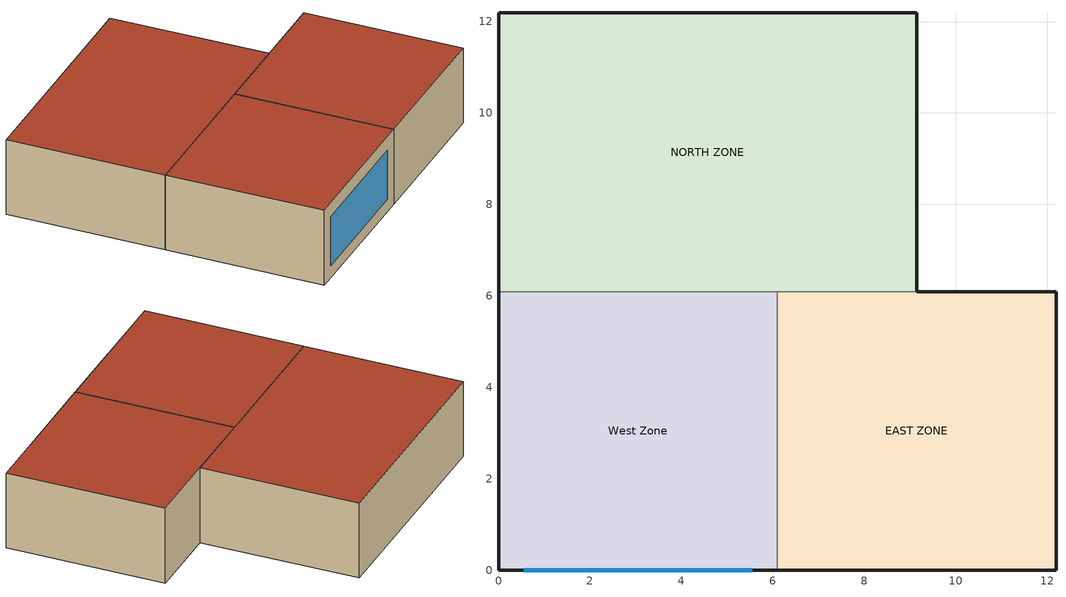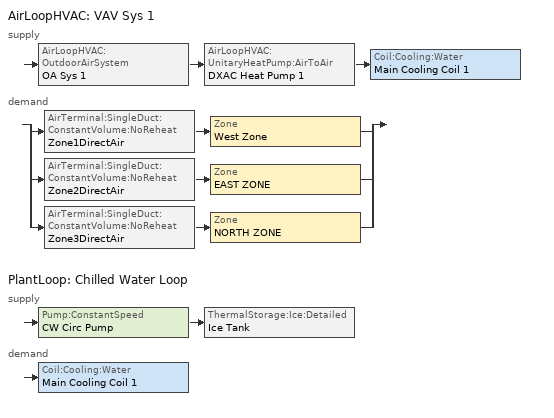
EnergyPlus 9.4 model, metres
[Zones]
West Zone
 floor adiabatic (FLOOR SLAB 8 IN): 0,0 0,6.1 6.1,6.1 6.1,0 z0
 wall outside (EXTWALL80): 0,6.1 0,0 6.1,0 z0:3.05
 wall to NORTH ZONE (PARTITION06): 6.1,6.1 0,6.1 z0:3.05
 wall to EAST ZONE (PARTITION06): 6.1,0 6.1,6.1 z0:3.05
 window (WIN-CON-LIGHT): 0.55,0 5.55,0 z0.5:2.5
 roof outside (ROOF34): 0,6.1 0,0 6.1,0 6.1,6.1 z3.05
EAST ZONE
 floor adiabatic (FLOOR SLAB 8 IN): 6.1,0 6.1,6.1 12.19,6.1 12.19,0 z0
 wall outside (EXTWALL80): 6.1,0 12.19,0 12.19,6.1 9.14,6.1 z0:3.05
 wall to NORTH ZONE (PARTITION06): 9.14,6.1 6.1,6.1 z0:3.05
 roof outside (ROOF34): 6.1,6.1 6.1,0 12.19,0 12.19,6.1 z3.05
NORTH ZONE
 floor adiabatic (FLOOR SLAB 8 IN): 0,6.1 0,12.19 9.14,12.19 9.14,6.1 z0
 wall outside (EXTWALL80): 9.14,6.1 9.14,12.19 0,12.19 0,6.1 z0:3.05
 roof outside (ROOF34): 0,12.19 0,6.1 9.14,6.1 9.14,12.19 z3.05
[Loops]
AirLoopHVAC 'VAV Sys 1'
 supply: AirLoopHVAC:OutdoorAirSystem 'OA Sys 1' > AirLoopHVAC:UnitaryHeatPump:AirToAir 'DXAC Heat Pump 1' > Coil:Cooling:Water 'Main Cooling Coil 1'
 demand: split
  | AirTerminal:SingleDuct:ConstantVolume:NoReheat 'Zone1DirectAir' > Zone 'West Zone'
  | AirTerminal:SingleDuct:ConstantVolume:NoReheat 'Zone2DirectAir' > Zone 'EAST ZONE'
  | AirTerminal:SingleDuct:ConstantVolume:NoReheat 'Zone3DirectAir' > Zone 'NORTH ZONE'
PlantLoop 'Chilled Water Loop'
 supply: Pump:ConstantSpeed 'CW Circ Pump' > ThermalStorage:Ice:Detailed 'Ice Tank'
 demand: Coil:Cooling:Water 'Main Cooling Coil 1'
[Building]
NONE: North Axis {deg}=0; Terrain=Suburbs; Loads Convergence Tolerance Value {W}=0.04; Temperature Convergence Tolerance Value {deltaC}=0.4; Solar Distribution=FullInteriorAndExterior; Maximum Number of Warmup Days=25; Minimum Number of Warmup Days=6
[Site:Location]
Chicago Ohare Intl Ap IL USA WMO=725300: Latitude {deg}=41.99; Longitude {deg}=-87.91; Time Zone {hr}=-6; Elevation {m}=205
[SizingPeriod:DesignDay] Day of Month=21; Humidity Condition Type=Wetbulb; Barometric Pressure {Pa}=98886; Rain Indicator=No; Snow Indicator=No; Daylight Saving Time Indicator=No; Solar Model Indicator=ASHRAEClearSky
Name | Month | Day Type | Maximum Dry-Bulb Temperature {C} | Daily Dry-Bulb Temperature Range {deltaC} | Wetbulb or DewPoint at Maximum Dry-Bulb {C} | Wind Speed {m/s} | Wind Direction {deg} | Sky Clearness
Chicago Ohare Intl Ap Ann Htg 99% Condns DB | 1 | WinterDesignDay | -16.6 | 0 | -16.6 | 4.9 | 270 | 0
Chicago Ohare Intl Ap Ann Clg 1% Condns DB=>MWB | 7 | SummerDesignDay | 31.6 | 10.5 | 23 | 5.2 | 230 | 1
[Site:GroundTemperature:BuildingSurface]
20.03, 20.03, 20.13, 20.3, 20.43, 20.52, 20.62, 20.77, 20.78, 20.55, 20.44, 20.2
[Material] Thermal Absorptance=0.9
Name | Roughness | Thickness {m} | Conductivity {W/m-K} | Density {kg/m3} | Specific Heat {J/kg-K} | Solar Absorptance | Visible Absorptance
A1 - 1 IN STUCCO | Smooth | 0.0253898 | 0.691831 | 1858.142 | 836.8 | 0.92 | 0.92
C4 - 4 IN COMMON BRICK | Rough | 0.101498 | 0.726422 | 1922.216 | 836.8 | 0.76 | 0.76
E1 - 3 / 4 IN PLASTER OR GYP BOARD | Smooth | 0.01905 | 0.726422 | 1601.846 | 836.8 | 0.92 | 0.92
C6 - 8 IN CLAY TILE | Smooth | 0.203302 | 0.570761 | 1121.292 | 836.8 | 0.82 | 0.82
C10 - 8 IN HW CONCRETE | MediumRough | 0.203302 | 1.729577 | 2242.585 | 836.8 | 0.65 | 0.65
E2 - 1 / 2 IN SLAG OR STONE | Rough | 0.0127102 | 1.435549 | 881.0155 | 1673.6 | 0.55 | 0.55
E3 - 3 / 8 IN FELT AND MEMBRANE | Rough | 0.00954024 | 0.190253 | 1121.292 | 1673.6 | 0.75 | 0.75
B5 - 1 IN DENSE INSULATION | VeryRough | 0.0253898 | 0.0432394 | 91.30524 | 836.8 | 0.5 | 0.5
C12 - 2 IN HW CONCRETE | MediumRough | 0.0509016 | 1.729577 | 2242.585 | 836.8 | 0.65 | 0.65
[WindowMaterial:Glazing]
WIN-LAY-GLASS-LIGHT: Optical Data Type=SpectralAverage; Thickness {m}=0.003; Solar Transmittance at Normal Incidence=0.9; Front Side Solar Reflectance at Normal Incidence=0.031; Back Side Solar Reflectance at Normal Incidence=0.031; Visible Transmittance at Normal Incidence=0.9; Front Side Visible Reflectance at Normal Incidence=0.05; Back Side Visible Reflectance at Normal Incidence=0.05; Infrared Transmittance at Normal Incidence=0; Front Side Infrared Hemispherical Emissivity=0.84; Back Side Infrared Hemispherical Emissivity=0.84; Conductivity {W/m-K}=0.9
[Construction]
EXTWALL80: A1 - 1 IN STUCCO, C4 - 4 IN COMMON BRICK, E1 - 3 / 4 IN PLASTER OR GYP BOARD
PARTITION06: E1 - 3 / 4 IN PLASTER OR GYP BOARD, C6 - 8 IN CLAY TILE, E1 - 3 / 4 IN PLASTER OR GYP BOARD
FLOOR SLAB 8 IN: C10 - 8 IN HW CONCRETE
ROOF34: E2 - 1 / 2 IN SLAG OR STONE, E3 - 3 / 8 IN FELT AND MEMBRANE, B5 - 1 IN DENSE INSULATION, C12 - 2 IN HW CONCRETE
WIN-CON-LIGHT: WIN-LAY-GLASS-LIGHT
[PlantLoop]
Chilled Water Loop: Fluid Type=UserDefinedFluidType; User Defined Fluid Type=EthyleneGlycol40Percent; Plant Equipment Operation Scheme=CW Loop Operation; Maximum Loop Temperature {C}=98; Minimum Loop Temperature {C}=-5; Maximum Loop Flow Rate {m3/s}=autosize; Minimum Loop Flow Rate {m3/s}=0; Plant Loop Volume {m3}=autocalculate; Load Distribution Scheme=Optimal
[Sizing:Plant]
Chilled Water Loop: Loop Type=cooling; Design Loop Exit Temperature {C}=7.22; Loop Design Temperature Difference {deltaC}=6.67
[PlantEquipmentOperationSchemes]
CW Loop Operation: Control Scheme 1=Chiller and Partial Ice Storage; Control Scheme 1 Schedule=PlantOnSched
[PlantEquipmentOperation:ComponentSetpoint]
Chiller and Partial Ice Storage: Equipment 1=Ice Tank; Component 1 Flow Rate {m3/s}=0.0013506; Operation 1 Type=DUAL
[SetpointManager:Scheduled]
Ice Tank Setpoint Manager: Control Variable=Temperature; Schedule=Ice Tank Setpoint Temp Schedule; Setpoint Node or NodeList=CW Supply Outlet Node
[Pump:ConstantSpeed]
CW Circ Pump: Design Flow Rate {m3/s}=autosize; Design Pump Head {Pa}=179352; Design Power Consumption {W}=autosize; Motor Efficiency=0.9; Fraction of Motor Inefficiencies to Fluid Stream=0; Pump Control Type, CONTINUOUS, Intermittent=Intermittent
[ThermalStorage:Ice:Detailed]
Ice Tank: Availability Schedule Name ON=ON; Capacity {GJ} 0.5=0.5; Discharging Curve Variable Specifications=FractionDischargedLMTD; Discharging Curve=DischargeCurve; Charging Curve Variable Specifications=FractionChargedLMTD; Charging Curve=ChargeCurve; Timestep of the Curve Data {hr}=1; Parasitic Electric Load During Discharging 0.0001,=0; Parasitic Electric Load During Charging 0.0002,=0; Tank Loss Coefficient 0.0003,=0; Freezing Temperature of Storage Medium {C}=0
[Coil:Cooling:Water]
Main Cooling Coil 1: Availability Schedule=CoolingCoilAvailSched; Design Water Flow Rate {m3/s}=1; Design Air Flow Rate {m3/s}=1; Design Inlet Water Temperature {C}=7; Design Inlet Air Temperature {C}=26; Design Outlet Air Temperature {C}=16; Design Inlet Air Humidity Ratio {kgWater/kgDryAir}=0.0113; Design Outlet Air Humidity Ratio {kgWater/kgDryAir}=0.009; Type of Analysis=SimpleAnalysis; Heat Exchanger Configuration=CrossFlow
[Controller:WaterCoil]
Central Cooling Coil Contoller 1: Control Variable=Temperature; Action=Reverse; Actuator Variable=FLOW; Controller Convergence Tolerance {deltaC}=0.002; Maximum Actuated Flow {m3/s}=0.2; Minimum Actuated Flow {m3/s}=0
[SetpointManager:Warmest]
Supply Air Temperature Manager 1: Control Variable=Temperature; HVAC Air Loop=VAV Sys 1; Minimum Setpoint Temperature {C}=11.2; Maximum Setpoint Temperature {C}=16; Strategy=MaximumTemperature; Setpoint Node or NodeList=Air Loop Outlet Node
[AirLoopHVAC]
VAV Sys 1: Design Supply Air Flow Rate {m3/s}=1.7
[CoilSystem:IntegratedHeatPump:AirSource]
ASIHP1: Heat Pump ACDXCoil 1, Heat Pump DX Heating Coil 1, HPWHOutdoorDXCoilVS, SCWHCoil1, SCDWHCoolCoil1, SCDWHWHCoil1, SHDWHHeatCoil1, SHDWHWHCoil1, 23, 28, 20, 16, 0, 1, 3, 1, 600, 1, 1, 1, 1, 1, 0.15, 1, 0.15, 1, 1, 1, VSChillerCoil, SEPARATE, 1, 1, Coil:Cooling:Water, Main Cooling Coil 1, 1, 1, ThermalStorage:Ice:Detailed, Ice Tank, 0.9
[Coil:Chiller:AirSource:VariableSpeed]
VSChillerCoil: Number of Speeds=1; Nominal Speed Level=1; Rated Chilled Capacity {W}=4000; Rated Evaporator Inlet Water Temperature {C}=22.22; Rated Condenser Inlet Air Temperature {C}=55.72; Rated Evaporator Water Flow Rate {m3/s}=1; Evaporator Pump Power Included in Rated COP=No; Evaporator Pump Heat Included in Rated Heating Capacity and Rated COP=No; Fraction of Evaporator Pump Heat to Water=0.1; Crankcase Heater Capacity {W}=100; Maximum Ambient Temperature for Crankcase Heater Operation {C}=5; Part Load Fraction Correlation Curve=HPWHPLFFPLR; Rated Chilled Capacity at Speed 1 {W}=4000; Rated Chilled COP at Speed 1 {W/W}=5; Speed 1 Reference Unit Rated Air Flow Rate {m3/s}=0.02014; Speed 1 Reference Unit Rated Water Flow Rate {m3/s}=0.00018; Speed 1 Reference Unit Water Pump Input Power At Rated Conditions {W}=10; Speed 1 Total Chilled Capacity Function of Temperature Curve=HPWHHeatingCapFTemp; Speed 1 Total Chilled Capacity Function of Water Flow Fraction Curve=ConstantCubic; Speed 1 COP Function of Temperature Curve=HPWHHeatingCOPFTemp; Speed 1 COP Function of Water Flow Fraction Curve=ConstantCubic; Rated Chilled Capacity at Speed 2 {W}=800; Rated Chilled COP at Speed 2 {W/W}=4.8; Speed 2 Reference Unit Rated Air Flow Rate {m3/s}=0.04028; Speed 2 Reference Unit Rated Water Flow Rate {m3/s}=0.000036; Speed 2 Reference Unit Water Pump Input Power At Rated Conditions=10; Speed 2 Total Chilled Capacity Function of Temperature Curve=HPWHHeatingCapFTemp; Speed 2 Total Chilled Capacity Function of Water Flow Fraction Curve=ConstantCubic; Speed 2 COP Function of Temperature Curve=HPWHHeatingCOPFTemp; Speed 2 COP Function of Water Flow Fraction Curve=ConstantCubic; Rated Chilled Capacity at speed 3 {W}=1200; Rated Chilled COP at Speed 3 {W/W}=4.4; Speed 3 Reference Unit Rated Air Flow Rate {m3/s}=0.06042; Speed 3 Reference Unit Rated Water Flow Rate {m3/s}=0.000054; Speed 3 Reference Unit Water Pump Input Power At Rated Conditions=10; Speed 3 Total Chilled Capacity Function of Temperature Curve=HPWHHeatingCapFTemp; Speed 3 Total Chilled Capacity Function of Water Flow Fraction Curve=ConstantCubic; Speed 3 COP Function of Temperature Curve=HPWHHeatingCOPFTemp; Speed 3 COP Function of Water Flow Fraction Curve=ConstantCubic; Rated Chilled Capacity at Speed 4 {W}=1600; Rated Chilled COP at Speed 4 {W/W}=4; Speed 4 Reference Unit Rated Air Flow Rate {m3/s}=0.08056; Speed 4 Reference Unit Rated Water Flow Rate {m3/s}=0.000072; Speed 4 Reference Unit Water Pump Input Power At Rated Conditions=10; Speed 4 Total Chilled Capacity Function of Temperature Curve=HPWHHeatingCapFTemp; Speed 4 Total Chilled Capacity Function of Water Flow Fraction Curve=ConstantCubic; Speed 4 COP Function of Temperature Curve=HPWHHeatingCOPFTemp; Speed 4 COP Function of Water Flow Fraction Curve=ConstantCubic; Rated Chilled Capacity at Speed 5 {W}=2000; Rated Chilled COP at Speed 5 {W/W}=3.8; Speed 5 Reference Unit Rated Air Flow Rate {m3/s}=0.1007; Speed 5 Reference Unit Rated Water Flow Rate {m3/s}=0.00009; Speed 5 Reference Unit Water Pump Input Power At Rated Conditions=10; Speed 5 Total Chilled Capacity Function of Temperature Curve=HPWHHeatingCapFTemp; Speed 5 Total Chilled Capacity Function of Water Flow Fraction Curve=ConstantCubic; Speed 5 COP Function of Temperature Curve=HPWHHeatingCOPFTemp; Speed 5 COP Function of Water Flow Fraction Curve=ConstantCubic; Rated Chilled Capacity at Speed 6 {W}=2400; Rated Chilled COP at Speed 6 {W/W}=3.4; Speed 6 Reference Unit Rated Air Flow Rate {m3/s}=0.12084; Speed 6 Reference Unit Rated Water Flow Rate {m3/s}=0.000108; Speed 6 Reference Unit Water Pump Input Power At Rated Conditions=10; Speed 6 Total Chilled Capacity Function of Temperature Curve=HPWHHeatingCapFTemp; Speed 6 Total Chilled Capacity Function of Water Flow Fraction Curve=ConstantCubic; Speed 6 COP Function of Temperature Curve=HPWHHeatingCOPFTemp; Speed 6 COP Function of Water Flow Fraction Curve=ConstantCubic; Rated Chilled Capacity at Speed 7 {W}=2800; Rated Chilled COP at Speed 7 {W/W}=3; Speed 7 Reference Unit Rated Air Flow Rate {m3/s}=0.14098; Speed 7 Reference Unit Rated Water Flow Rate {m3/s}=0.000126; Speed 7 Reference Unit Water Pump Input Power At Rated Conditions=10; Speed 7 Total Chilled Capacity Function of Temperature Curve=HPWHHeatingCapFTemp; Speed 7 Total Chilled Capacity Function of Water Flow Fraction Curve=ConstantCubic; Speed 7 COP Function of Temperature Curve=HPWHHeatingCOPFTemp; Speed 7 COP Function of Water Flow Fraction Curve=ConstantCubic; Rated Chilled Capacity at Speed 8 {W}=3200; Rated Chilled COP at Speed 8 {W/W}=2.6; Speed 8 Reference Unit Rated Air Flow Rate {m3/s}=0.16112; Speed 8 Reference Unit Rated Water Flow Rate {m3/s}=0.000144; Speed 8 Reference Unit Water Pump Input Power At Rated Conditions=10; Speed 8 Total Chilled Capacity Function of Temperature Curve=HPWHHeatingCapFTemp; Speed 8 Total Chilled Capacity Function of Water Flow Fraction Curve=ConstantCubic; Speed 8 COP Function of Temperature Curve=HPWHHeatingCOPFTemp; Speed 8 COP Function of Water Flow Fraction Curve=ConstantCubic; Rated Chilled Capacity at Speed 9 {W}=3600; Rated Chilled COP at Speed 9 {W/W}=2.3; Speed 9 Reference Unit Rated Air Flow Rate {m3/s}=0.18126; Speed 9 Reference Unit Rated Water Flow Rate {m3/s}=0.000162; Speed 9 Reference Unit Water Pump Input Power At Rated Conditions=10; Speed 9 Total Chilled Capacity Function of Temperature Curve=HPWHHeatingCapFTemp; Speed 9 Total Chilled Capacity Function of Water Flow Fraction Curve=ConstantCubic; Speed 9 COP Function of Temperature Curve=HPWHHeatingCOPFTemp; Speed 9 COP Function of Water Flow Fraction Curve=ConstantCubic; Rated Chilled Capacity at Speed 10 {W}=4000; Rated Chilled COP at Speed 10 {W/W}=2; Speed 10 Reference Unit Rated Air Flow Rate {m3/s}=0.2014; Speed 10 Reference Unit Rated Water Flow Rate {m3/s}=0.000179; Speed 10 Reference Unit Water Pump Input Power At Rated Conditions=10; Speed 10 Total Chilled Capacity Function of Temperature Curve=HPWHHeatingCapFTemp; Speed 10 Total Chilled Capacity Function of Water Flow Fraction Curve=ConstantCubic; Speed 10 COP Function of Temperature Curve=HPWHHeatingCOPFTemp; Speed 10 COP Function of Water Flow Fraction Curve=ConstantCubic
[WaterHeater:HeatPump:PumpedCondenser]
OutdoorHeatPumpWaterHeater: Availability Schedule=PlantHPWHSch; Compressor Setpoint Temperature Schedule=HPWHTempSch; Dead Band Temperature Difference {deltaC}=2; Condenser Water Flow Rate {m3/s}=0.00016; Evaporator Air Flow Rate {m3/s}=0.2685; Inlet Air Configuration=OutdoorAirOnly; Tank=HPWHOutdoorTank; DX Coil=ASIHP1; Minimum Inlet Air Temperature for Compressor Operation {C}=-5; Compressor Location=Outdoors; Fan=HPWHOutdoorFan; Fan Placement=BlowThrough
[WaterHeater:Mixed]
HPWHOutdoorTank: Tank Volume {m3}=0.3785; Setpoint Temperature Schedule=Hot Water Setpoint Temp Schedule; Deadband Temperature Difference {deltaC}=2; Maximum Temperature Limit {C}=82.2222; Heater Control Type=CYCLE; Heater Maximum Capacity {W}=5000; Heater Minimum Capacity {W}=0; Heater Fuel Type=ELECTRICITY; Heater Thermal Efficiency=0.95; Off Cycle Parasitic Fuel Consumption Rate {W}=10; Off Cycle Parasitic Fuel Type=ELECTRICITY; Off Cycle Parasitic Heat Fraction to Tank=0; On Cycle Parasitic Fuel Consumption Rate {W}=30; On Cycle Parasitic Fuel Type=ELECTRICITY; On Cycle Parasitic Heat Fraction to Tank=0; Ambient Temperature Indicator=Outdoors; Off Cycle Loss Coefficient to Ambient Temperature {W/K}=2; Off Cycle Loss Fraction to Zone=1; On Cycle Loss Coefficient to Ambient Temperature {W/K}=2; On Cycle Loss Fraction to Zone=1; Peak Use Flow Rate {m3/s}=0.000379; Use Flow Rate Fraction Schedule=Hot Water Demand Schedule; Source Side Effectiveness=0.95
[Coil:WaterHeating:AirToWaterHeatPump:VariableSpeed] Number of Speeds=10; Nominal Speed Level=10; Rated Evaporator Inlet Air Dry-Bulb Temperature {C}=29.44; Rated Evaporator Inlet Air Wet-Bulb Temperature {C}=22.22; Rated Condenser Inlet Water Temperature {C}=55.72; Evaporator Fan Power Included in Rated COP=No; Condenser Pump Power Included in Rated COP=No; Condenser Pump Heat Included in Rated Heating Capacity and Rated COP=No; Fraction of Condenser Pump Heat to Water=0.1; Crankcase Heater Capacity {W}=100; Maximum Ambient Temperature for Crankcase Heater Operation {C}=5; Evaporator Air Temperature Type for Curve Objects=WetBulbTemperature; Part Load Fraction Correlation Curve=HPWHPLFFPLR; Rated Water Heating Capacity at Speed 1 {W}=400; Rated Water Heating COP at Speed 1 {W/W}=5; Rated Sensible Heat Ratio at Speed 1=0.8; Speed 1 Reference Unit Rated Air Flow Rate {m3/s}=0.02014; Speed 1 Reference Unit Rated Water Flow Rate {m3/s}=0.000018; Speed 1 Reference Unit Water Pump Input Power At Rated Conditions {W}=10; Speed 1 Total WH Capacity Function of Temperature Curve=HPWHHeatingCapFTemp; Speed 1 Total WH Capacity Function of Air Flow Fraction Curve=ConstantCubic; Speed 1 Total WH Capacity Function of Water Flow Fraction Curve=ConstantCubic; Speed 1 COP Function of Temperature Curve=HPWHHeatingCOPFTemp; Speed 1 COP Function of Air Flow Fraction Curve=ConstantCubic; Speed 1 COP Function of Water Flow Fraction Curve=ConstantCubic; Rated Water Heating Capacity at Speed 2 {W}=800; Rated Water Heating COP at Speed 2 {W/W}=4.8; Rated Sensible Heat Ratio at Speed 2=0.79; Speed 2 Reference Unit Rated Air Flow Rate {m3/s}=0.04028; Speed 2 Reference Unit Rated Water Flow Rate {m3/s}=0.000036; Speed 2 Reference Unit Water Pump Input Power At Rated Conditions=10; Speed 2 Total WH Capacity Function of Temperature Curve=HPWHHeatingCapFTemp; Speed 2 Total WH Capacity Function of Air Flow Fraction Curve=ConstantCubic; Speed 2 Total WH Capacity Function of Water Flow Fraction Curve=ConstantCubic; Speed 2 COP Function of Temperature Curve=HPWHHeatingCOPFTemp; Speed 2 COP Function of Air Flow Fraction Curve=ConstantCubic; Speed 2 COP Function of Water Flow Fraction Curve=ConstantCubic; Rated Water Heating Capacity at speed 3 {W}=1200; Rated Water Heating COP at Speed 3 {W/W}=4.4; Rated Sensible Heat Ratio at Speed 3=0.78; Speed 3 Reference Unit Rated Air Flow Rate {m3/s}=0.06042; Speed 3 Reference Unit Rated Water Flow Rate {m3/s}=0.000054; Speed 3 Reference Unit Water Pump Input Power At Rated Conditions=10; Speed 3 Total WH Capacity Function of Temperature Curve=HPWHHeatingCapFTemp; Speed 3 Total WH Capacity Function of Air Flow Fraction Curve=ConstantCubic; Speed 3 Total WH Capacity Function of Water Flow Fraction Curve=ConstantCubic; Speed 3 COP Function of Temperature Curve=HPWHHeatingCOPFTemp; Speed 3 COP Function of Air Flow Fraction Curve=ConstantCubic; Speed 3 COP Function of Water Flow Fraction Curve=ConstantCubic; Rated Water Heating Capacity at Speed 4 {W}=1600; Rated Water Heating COP at Speed 4 {W/W}=4; Rated Sensible Heat Ratio at Speed 4=0.77; Speed 4 Reference Unit Rated Air Flow Rate {m3/s}=0.08056; Speed 4 Reference Unit Rated Water Flow Rate {m3/s}=0.000072; Speed 4 Reference Unit Water Pump Input Power At Rated Conditions=10; Speed 4 Total WH Capacity Function of Temperature Curve=HPWHHeatingCapFTemp; Speed 4 Total WH Capacity Function of Air Flow Fraction Curve=ConstantCubic; Speed 4 Total WH Capacity Function of Water Flow Fraction Curve=ConstantCubic; Speed 4 COP Function of Temperature Curve=HPWHHeatingCOPFTemp; Speed 4 COP Function of Air Flow Fraction Curve=ConstantCubic; Speed 4 COP Function of Water Flow Fraction Curve=ConstantCubic; Rated Water Heating Capacity at Speed 5 {W}=2000; Rated Water Heating COP at Speed 5 {W/W}=3.8; Rated Sensible Heat Ratio at Speed 5=0.76; Speed 5 Reference Unit Rated Air Flow Rate {m3/s}=0.1007; Speed 5 Reference Unit Rated Water Flow Rate {m3/s}=0.00009; Speed 5 Reference Unit Water Pump Input Power At Rated Conditions=10; Speed 5 Total WH Capacity Function of Temperature Curve=HPWHHeatingCapFTemp; Speed 5 Total WH Capacity Function of Air Flow Fraction Curve=ConstantCubic; Speed 5 Total WH Capacity Function of Water Flow Fraction Curve=ConstantCubic; Speed 5 COP Function of Temperature Curve=HPWHHeatingCOPFTemp; Speed 5 COP Function of Air Flow Fraction Curve=ConstantCubic; Speed 5 COP Function of Water Flow Fraction Curve=ConstantCubic; Rated Water Heating Capacity at Speed 6 {W}=2400; Rated Water Heating COP at Speed 6 {W/W}=3.4; Rated Sensible Heat Ratio at Speed 6=0.75; Speed 6 Reference Unit Rated Air Flow Rate {m3/s}=0.12084; Speed 6 Reference Unit Rated Water Flow Rate {m3/s}=0.000108; Speed 6 Reference Unit Water Pump Input Power At Rated Conditions=10; Speed 6 Total WH Capacity Function of Temperature Curve=HPWHHeatingCapFTemp; Speed 6 Total WH Capacity Function of Air Flow Fraction Curve=ConstantCubic; Speed 6 Total WH Capacity Function of Water Flow Fraction Curve=ConstantCubic; Speed 6 COP Function of Temperature Curve=HPWHHeatingCOPFTemp; Speed 6 COP Function of Air Flow Fraction Curve=ConstantCubic; Speed 6 COP Function of Water Flow Fraction Curve=ConstantCubic; Rated Water Heating Capacity at Speed 7 {W}=2800; Rated Water Heating COP at Speed 7 {W/W}=3; Rated Sensible Heat Ratio at Speed 7=0.74; Speed 7 Reference Unit Rated Air Flow Rate {m3/s}=0.14098; Speed 7 Reference Unit Rated Water Flow Rate {m3/s}=0.000126; Speed 7 Reference Unit Water Pump Input Power At Rated Conditions=10; Speed 7 Total WH Capacity Function of Temperature Curve=HPWHHeatingCapFTemp; Speed 7 Total WH Capacity Function of Air Flow Fraction Curve=ConstantCubic; Speed 7 Total WH Capacity Function of Water Flow Fraction Curve=ConstantCubic; Speed 7 COP Function of Temperature Curve=HPWHHeatingCOPFTemp; Speed 7 COP Function of Air Flow Fraction Curve=ConstantCubic; Speed 7 COP Function of Water Flow Fraction Curve=ConstantCubic; Rated Water Heating Capacity at Speed 8 {W}=3200; Rated Water Heating COP at Speed 8 {W/W}=2.6; Rated Sensible Heat Ratio at Speed 8=0.73; Speed 8 Reference Unit Rated Air Flow Rate {m3/s}=0.16112; Speed 8 Reference Unit Rated Water Flow Rate {m3/s}=0.000144; Speed 8 Reference Unit Water Pump Input Power At Rated Conditions=10; Speed 8 Total WH Capacity Function of Temperature Curve=HPWHHeatingCapFTemp; Speed 8 Total WH Capacity Function of Air Flow Fraction Curve=ConstantCubic; Speed 8 Total WH Capacity Function of Water Flow Fraction Curve=ConstantCubic; Speed 8 COP Function of Temperature Curve=HPWHHeatingCOPFTemp; Speed 8 COP Function of Air Flow Fraction Curve=ConstantCubic; Speed 8 COP Function of Water Flow Fraction Curve=ConstantCubic; Rated Water Heating Capacity at Speed 9 {W}=3600; Rated Water Heating COP at Speed 9 {W/W}=2.3; Rated Sensible Heat Ratio at Speed 9=0.72; Speed 9 Reference Unit Rated Air Flow Rate {m3/s}=0.18126; Speed 9 Reference Unit Rated Water Flow Rate {m3/s}=0.000162; Speed 9 Reference Unit Water Pump Input Power At Rated Conditions=10; Speed 9 Total WH Capacity Function of Temperature Curve=HPWHHeatingCapFTemp; Speed 9 Total WH Capacity Function of Air Flow Fraction Curve=ConstantCubic; Speed 9 Total WH Capacity Function of Water Flow Fraction Curve=ConstantCubic; Speed 9 COP Function of Temperature Curve=HPWHHeatingCOPFTemp; Speed 9 COP Function of Air Flow Fraction Curve=ConstantCubic; Speed 9 COP Function of Water Flow Fraction Curve=ConstantCubic; Rated Water Heating Capacity at Speed 10 {W}=4000; Rated Water Heating COP at Speed 10 {W/W}=2; Rated Sensible Heat Ratio at Speed 10=0.7; Speed 10 Reference Unit Rated Air Flow Rate {m3/s}=0.2014; Speed 10 Reference Unit Rated Water Flow Rate {m3/s}=0.000179; Speed 10 Reference Unit Water Pump Input Power At Rated Conditions=10; Speed 10 Total WH Capacity Function of Temperature Curve=HPWHHeatingCapFTemp; Speed 10 Total WH Capacity Function of Air Flow Fraction Curve=ConstantCubic; Speed 10 Total WH Capacity Function of Water Flow Fraction Curve=ConstantCubic; Speed 10 COP Function of Temperature Curve=HPWHHeatingCOPFTemp; Speed 10 COP Function of Air Flow Fraction Curve=ConstantCubic; Speed 10 COP Function of Water Flow Fraction Curve=ConstantCubic
Name | Rated Water Heating Capacity {W} | Rated Evaporator Air Flow Rate {m3/s} | Rated Condenser Water Flow Rate {m3/s}
HPWHOutdoorDXCoilVS | 4000 | 0.2685 | 0.00016
SCWHCoil1; SCDWHWHCoil1 | 4000 | autocalculate | autocalculate
SHDWHWHCoil1 | 400 | 0.2685 | 0.00016
[Fan:OnOff] Fan Total Efficiency=0.7; Motor Efficiency=0.9; Motor In Airstream Fraction=1
Name | Availability Schedule | Pressure Rise {Pa} | Maximum Flow Rate {m3/s}
HPWHOutdoorFan | PlantHPWHSch | 100 | 0.2685
Supply Fan 1 | FanAndCoilAvailSched | 300 | 1.7
[AirLoopHVAC:UnitaryHeatPump:AirToAir]
DXAC Heat Pump 1: Availability Schedule=FanAndCoilAvailSched; Cooling Supply Air Flow Rate {m3/s}=1.7; Heating Supply Air Flow Rate {m3/s}=1.7; No Load Supply Air Flow Rate {m3/s}=0; Controlling Zone or Thermostat Location=East Zone; Supply Air Fan=Supply Fan 1; Heating Coil=ASIHP1; Cooling Coil=ASIHP1; Supplemental Heating Coil=Heat Pump DX Supp Heating Coil 1; Maximum Supply Air Temperature from Supplemental Heater {C}=50; Maximum Outdoor Dry-Bulb Temperature for Supplemental Heater Operation {C}=21; Fan Placement=BlowThrough; Supply Air Fan Operating Mode Schedule=CyclingFanSchedule
[Coil:Heating:DX:VariableSpeed] Number of Speeds=10; Nominal Speed Level=10; Rated Heating Capacity At Selected Nominal Speed Level {W}=35000; Rated Air Flow Rate At Selected Nominal Speed Level {m3/s}=1.7; Energy Part Load Fraction Curve=HPACCOOLPLFFPLR; Minimum Outdoor Dry-Bulb Temperature for Compressor Operation {C}=-5; Maximum Outdoor Dry-Bulb Temperature for Defrost Operation {C}=5; Crankcase Heater Capacity {W}=200; Maximum Outdoor Dry-Bulb Temperature for Crankcase Heater Operation {C}=10; Defrost Strategy=Resistive; Defrost Control=TIMED; Defrost Time Period Fraction=0.166667; Resistive Defrost Heater Capacity {W}=20000; Speed 1 Reference Unit Gross Rated Heating Capacity {W}=1838.7; Speed 1 Reference Unit Gross Rated Heating COP {W/W}=5; Speed 1 Reference Unit Rated Air Flow Rate {m3/s}=0.166109; Speed 1 Heating Capacity Function of Temperature Curve=HPACHeatCapFT; Speed 1 Total  Heating Capacity Function of Air Flow Fraction Curve=HPACHeatCapFFF; Speed 1 Energy Input Ratio Function of Temperature Curve=HPACHeatEIRFT; Speed 1 Energy Input Ratio Function of Air Flow Fraction Curve=HPACHeatEIRFFF; Speed 2 Reference Unit Gross Rated Heating Capacity {W}=2295.5; Speed 2 Reference Unit Gross Rated Heating COP {W/W}=5; Speed 2 Reference Unit Rated Air Flow Rate {m3/s}=0.179322; Speed 2 Heating Capacity Function of Temperature Curve=HPACHeatCapFT; Speed 2 Total  Heating Capacity Function of Air Flow Fraction Curve=HPACHeatCapFFF; Speed 2 Energy Input Ratio Function of Temperature Curve=HPACHeatEIRFT; Speed 2 Energy Input Ratio Function of Air Flow Fraction Curve=HPACHeatEIRFFF; Speed 3 Reference Unit Gross Rated Heating Capacity {W}=2751.3; Speed 3 Reference Unit Gross Rated Heating COP {W/W}=5; Speed 3 Reference Unit Rated Air Flow Rate {m3/s}=0.192535; Speed 3 Heating Capacity Function of Temperature Curve=HPACHeatCapFT; Speed 3 Total  Heating Capacity Function of Air Flow Fraction Curve=HPACHeatCapFFF; Speed 3 Energy Input Ratio Function of Temperature Curve=HPACHeatEIRFT; Speed 3 Energy Input Ratio Function of Air Flow Fraction Curve=HPACHeatEIRFFF; Speed 4 Reference Unit Gross Rated Heating Capacity {W}=3659.6; Speed 4 Reference Unit Gross Rated Heating COP {W/W}=5; Speed 4 Reference Unit Rated Air Flow Rate {m3/s}=0.218962; Speed 4 Heating Capacity Function of Temperature Curve=HPACHeatCapFT; Speed 4 Heating Capacity Function of Air Flow Fraction Curve=HPACHeatCapFFF; Speed 4 Energy Input Ratio Function of Temperature Curve=HPACHeatEIRFT; Speed 4 Energy Input Ratio Function of Air Flow Fraction Curve=HPACHeatEIRFFF; Speed 5 Reference Unit Gross Rated Heating Capacity {W}=4563.7; Speed 5 Reference Unit Gross Rated Heating COP {W/W}=5; Speed 5 Reference Unit Rated Air Flow Rate {m3/s}=0.245388; Speed 5 Heating Capacity Function of Temperature Curve=HPACHeatCapFT; Speed 5 Heating Capacity Function of Air Flow Fraction Curve=HPACHeatCapFFF; Speed 5 Energy Input Ratio Function of Temperature Curve=HPACHeatEIRFT; Speed 5 Energy Input Ratio Function of Air Flow Fraction Curve=HPACHeatEIRFFF; Speed 6 Reference Unit Gross Rated Heating Capacity {W}=5463.3; Speed 6 Reference Unit Gross Rated Heating COP {W/W}=5; Speed 6 Reference Unit Rated Air Flow Rate {m3/s}=0.271814; Speed 6 Heating Capacity Function of Temperature Curve=HPACHeatCapFT; Speed 6 Heating Capacity Function of Air Flow Fraction Curve=HPACHeatCapFFF; Speed 6 Energy Input Ratio Function of Temperature Curve=HPACHeatEIRFT; Speed 6 Energy Input Ratio Function of Air Flow Fraction Curve=HPACHeatEIRFFF; Speed 7 Reference Unit Gross Rated Heating Capacity {W}=6358.4; Speed 7 Reference Unit Gross Rated Heating COP {W/W}=5; Speed 7 Reference Unit Rated Air Flow Rate {m3/s}=0.298241; Speed 7 Heating Capacity Function of Temperature Curve=HPACHeatCapFT; Speed 7 Heating Capacity Function of Air Flow Fraction Curve=HPACHeatCapFFF; Speed 7 Energy Input Ratio Function of Temperature Curve=HPACHeatEIRFT; Speed 7 Energy Input Ratio Function of Air Flow Fraction Curve=HPACHeatEIRFFF; Speed 8 Reference Unit Gross Rated Heating Capacity {W}=7248.5; Speed 8 Reference Unit Gross Rated Heating COP {W/W}=5; Speed 8 Reference Unit Rated Air Flow Rate {m3/s}=0.324667; Speed 8 Heating Capacity Function of Temperature Curve=HPACHeatCapFT; Speed 8 Heating Capacity Function of Air Flow Fraction Curve=HPACHeatCapFFF; Speed 8 Energy Input Ratio Function of Temperature Curve=HPACHeatEIRFT; Speed 8 Energy Input Ratio Function of Air Flow Fraction Curve=HPACHeatEIRFFF; Speed 9 Reference Unit Gross Rated Heating Capacity {W}=8133.6; Speed 9 Reference Unit Gross Rated Heating COP {W/W}=5; Speed 9 Reference Unit Rated Air Flow Rate {m3/s}=0.351094; Speed 9 Heating Capacity Function of Temperature Curve=HPACHeatCapFT; Speed 9 Heating Capacity Function of Air Flow Fraction Curve=HPACHeatCapFFF; Speed 9 Energy Input Ratio Function of Temperature Curve=HPACHeatEIRFT; Speed 9 Energy Input Ratio Function of Air Flow Fraction Curve=HPACHeatEIRFFF; Speed 10 Reference Unit Gross Rated Heating Capacity {W}=9013.2; Speed 10 Reference Unit Gross Rated Heating COP {W/W}=5; Speed 10 Reference Unit Rated Air Flow Rate {m3/s}=0.37752; Speed 10 Heating Capacity Function of Temperature Curve=HPACHeatCapFT; Speed 10 Heating Capacity Function of Air Flow Fraction Curve=HPACHeatCapFFF; Speed 10 Energy Input Ratio Function of Temperature Curve=HPACHeatEIRFT; Speed 10 Energy Input Ratio Function of Air Flow Fraction Curve=HPACHeatEIRFFF
Heat Pump DX Heating Coil 1; SHDWHHeatCoil1
[Coil:Cooling:DX:VariableSpeed] Number of Speeds=10; Nominal Speed Level=10; Gross Rated Total Cooling Capacity At Selected Nominal Speed Level {W}=32000; Rated Air Flow Rate At Selected Nominal Speed Level {m3/s}=1.7; Nominal Time for Condensate to Begin Leaving the Coil {s}=0; Initial Moisture Evaporation Rate Divided by Steady-State AC Latent Capacity=0; Energy Part Load Fraction Curve=HPACCOOLPLFFPLR; Condenser Type=AirCooled; Crankcase Heater Capacity {W}=200; Maximum Outdoor Dry-Bulb Temperature for Crankcase Heater Operation {C}=10; Speed 1 Reference Unit Gross Rated Total Cooling Capacity {W}=1524.1; Speed 1 Reference Unit Gross Rated Sensible Heat Ratio=0.75; Speed 1 Reference Unit Gross Rated Cooling COP {W/W}=4; Speed 1 Reference Unit Rated Air Flow Rate {m3/s}=0.135907; Speed 1 Reference Unit Rated Condenser Air Flow Rate {m3/s}=0.26; Speed 1 Total Cooling Capacity Function of Temperature Curve=HPACCoolCapFT; Speed 1 Total Cooling Capacity Function of Air Flow Fraction Curve=HPACCoolCapFFF; Speed 1 Energy Input Ratio Function of Temperature Curve=HPACCOOLEIRFT; Speed 1 Energy Input Ratio Function of Air Flow Fraction Curve=HPACCOOLEIRFFF; Speed 2 Reference Unit Gross Rated Total Cooling Capacity {W}=1877.9; Speed 2 Reference Unit Gross Rated Sensible Heat Ratio=0.75; Speed 2 Reference Unit Gross Rated Cooling COP {W/W}=4; Speed 2 Reference Unit Rated Air Flow Rate {m3/s}=0.151008; Speed 2 Reference Unit Rated Condenser Air Flow Rate {m3/s}=0.3; Speed 2 Total Cooling Capacity Function of Temperature Curve=HPACCoolCapFT; Speed 2 Total Cooling Capacity Function of Air Flow Fraction Curve=HPACCoolCapFFF; Speed 2 Energy Input Ratio Function of Temperature Curve=HPACCOOLEIRFT; Speed 2 Energy Input Ratio Function of Air Flow Fraction Curve=HPACCOOLEIRFFF; Speed 3 Reference Unit Gross Rated Total Cooling Capacity {W}=2226.6; Speed 3 Reference Unit Gross Rated Sensible Heat Ratio=0.75; Speed 3 Reference Unit Gross Rated Cooling COP {W/W}=4; Speed 3 Reference Unit Rated Air Flow Rate {m3/s}=0.166109; Speed 3 Reference Unit Rated Condenser Air Flow Rate {m3/s}=0.33; Speed 3 Total Cooling Capacity Function of Temperature Curve=HPACCoolCapFT; Speed 3 Total Cooling Capacity Function of Air Flow Fraction Curve=HPACCoolCapFFF; Speed 3 Energy Input Ratio Function of Temperature Curve=HPACCOOLEIRFT; Speed 3 Energy Input Ratio Function of Air Flow Fraction Curve=HPACCOOLEIRFFF; Speed 4 Reference Unit Gross Rated Total Cooling Capacity {W}=2911.3; Speed 4 Reference Unit Gross Rated Sensible Heat Ratio=0.75; Speed 4 Reference Unit Gross Rated Cooling COP {W/W}=4; Speed 4 Reference Unit Rated Air Flow Rate {m3/s}=0.19631; Speed 4 Reference Unit Rated Condenser Air Flow Rate {m3/s}=0.38; Speed 4 Total Cooling Capacity Function of Temperature Curve=HPACCoolCapFT; Speed 4 Total Cooling Capacity Function of Air Flow Fraction Curve=HPACCoolCapFFF; Speed 4 Energy Input Ratio Function of Temperature Curve=HPACCOOLEIRFT; Speed 4 Energy Input Ratio Function of Air Flow Fraction Curve=HPACCOOLEIRFFF; Speed 5 Reference Unit Gross Rated Total Cooling Capacity {W}=3581.7; Speed 5 Reference Unit Gross Rated Sensible Heat Ratio=0.75; Speed 5 Reference Unit Gross Rated Cooling COP {W/W}=4; Speed 5 Reference Unit Rated Air Flow Rate {m3/s}=0.226512; Speed 5 Reference Unit Rated Condenser Air Flow Rate {m3/s}=0.44; Speed 5 Total Cooling Capacity Function of Temperature Curve=HPACCoolCapFT; Speed 5 Total Cooling Capacity Function of Air Flow Fraction Curve=HPACCoolCapFFF; Speed 5 Energy Input Ratio Function of Temperature Curve=HPACCOOLEIRFT; Speed 5 Energy Input Ratio Function of Air Flow Fraction Curve=HPACCOOLEIRFFF; Speed 6 Reference Unit Gross Rated Total Cooling Capacity {W}=4239.5; Speed 6 Reference Unit Gross Rated Sensible Heat Ratio=0.75; Speed 6 Reference Unit Gross Rated Cooling COP {W/W}=4; Speed 6 Reference Unit Rated Air Flow Rate {m3/s}=0.256714; Speed 6 Reference Unit Condenser Air Flow Rate {m3/s}=0.5; Speed 6 Total Cooling Capacity Function of Temperature Curve=HPACCoolCapFT; Speed 6 Total Cooling Capacity Function of Air Flow Fraction Curve=HPACCoolCapFFF; Speed 6 Energy Input Ratio Function of Temperature Curve=HPACCOOLEIRFT; Speed 6 Energy Input Ratio Function of Air Flow Fraction Curve=HPACCOOLEIRFFF; Speed 7 Reference Unit Gross Rated Total Cooling Capacity {W}=4885.7; Speed 7 Reference Unit Gross Rated Sensible Heat Ratio=0.75; Speed 7 Reference Unit Gross Rated Cooling COP {W/W}=4; Speed 7 Reference Unit Rated Air Flow Rate {m3/s}=0.286915; Speed 7 Reference Unit Condenser Flow Rate {m3/s}=0.57; Speed 7 Total Cooling Capacity Function of Temperature Curve=HPACCoolCapFT; Speed 7 Total Cooling Capacity Function of Air Flow Fraction Curve=HPACCoolCapFFF; Speed 7 Energy Input Ratio Function of Temperature Curve=HPACCOOLEIRFT; Speed 7 Energy Input Ratio Function of Air Flow Fraction Curve=HPACCOOLEIRFFF; Speed 8 Reference Unit Gross Rated Total Cooling Capacity {W}=5520.7; Speed 8 Reference Unit Gross Rated Sensible Heat Ratio=0.75; Speed 8 Reference Unit Gross Rated Cooling COP {W/W}=4; Speed 8 Reference Unit Rated Air Flow Rate {m3/s}=0.317117; Speed 8 Reference Unit Condenser Air Flow Rate {m3/s}=0.63; Speed 8 Total Cooling Capacity Function of Temperature Curve=HPACCoolCapFT; Speed 8 Total Cooling Capacity Function of Air Flow Fraction Curve=HPACCoolCapFFF; Speed 8 Energy Input Ratio Function of Temperature Curve=HPACCOOLEIRFT; Speed 8 Energy Input Ratio Function of Air Flow Fraction Curve=HPACCOOLEIRFFF; Speed 9 Reference Unit Gross Rated Total Cooling Capacity {W}=6144.8; Speed 9 Reference Unit Gross Rated Sensible Heat Ratio=0.75; Speed 9 Reference Unit Gross Rated Cooling COP {W/W}=4; Speed 9 Reference Unit Rated Air Flow Rate {m3/s}=0.347318; Speed 9 Reference Unit Condenser Air Flow Rate {m3/s}=0.69; Speed 9 Total Cooling Capacity Function of Temperature Curve=HPACCoolCapFT; Speed 9 Total Cooling Capacity Function of Air Flow Fraction Curve=HPACCoolCapFFF; Speed 9 Energy Input Ratio Function of Temperature Curve=HPACCOOLEIRFT; Speed 9 Energy Input Ratio Function of Air Flow Fraction Curve=HPACCOOLEIRFFF; Speed 10 Reference Unit Gross Rated Total Cooling Capacity {W}=6758; Speed 10 Reference Unit Gross Rated Sensible Heat Ratio=0.75; Speed 10 Reference Unit Gross Rated Cooling COP {W/W}=4; Speed 10 Reference Unit Rated Air Flow Rate {m3/s}=0.37752; Speed 10 Reference Unit Condenser Air Flow Rate {m3/s}=0.74; Speed 10 Total Cooling Capacity Function of Temperature Curve=HPACCoolCapFT; Speed 10 Total Cooling Capacity Function of Air Flow Fraction Curve=HPACCoolCapFFF; Speed 10 Energy Input Ratio Function of Temperature Curve=HPACCOOLEIRFT; Speed 10 Energy Input Ratio Function of Air Flow Fraction Curve=HPACCOOLEIRFFF
Heat Pump ACDXCoil 1; SCDWHCoolCoil1
[Zone] Type=1; Multiplier=1; Ceiling Height {m}=autocalculate; Volume {m3}=autocalculate
West Zone; EAST ZONE; NORTH ZONE
[People] Number of People Schedule=OFFICE OCCUPANCY; Number of People Calculation Method=people; Fraction Radiant=0.3; Activity Level Schedule=Activity Sch; Carbon Dioxide Generation Rate {m3/s-W}=3.82E-8; Mean Radiant Temperature Calculation Type=zoneaveraged; Work Efficiency Schedule=Work Eff Sch; Clothing Insulation Calculation Method=ClothingInsulationSchedule; Clothing Insulation Schedule=Clothing Sch; Air Velocity Schedule=Air Velo Sch; Thermal Comfort Model 1 Type=FANGER
Name | Zone or ZoneList | Number of People
WestPeople | West Zone | 3
EastPeople | EAST ZONE | 3
NorthPeople | NORTH ZONE | 4
[Lights] Schedule=OFFICE LIGHTING; Design Level Calculation Method=LightingLevel; Return Air Fraction=0; Fraction Radiant=0.2; Fraction Visible=0.2; Fraction Replaceable=0
Name | Zone or ZoneList | Lighting Level {W}
EAST ZONE Lights 1 | EAST ZONE | 1464.375
NORTH ZONE Lights 1 | NORTH ZONE | 878.6252
[ElectricEquipment] Schedule=INTERMITTENT; Design Level Calculation Method=EquipmentLevel; Fraction Latent=0; Fraction Radiant=0.3; Fraction Lost=0
Name | Zone or ZoneList | Design Level {W}
West Zone ElecEq 1 | West Zone | 2928.751
EAST ZONE ElecEq 1 | EAST ZONE | 1464.375
NORTH ZONE ElecEq 1 | NORTH ZONE | 2928.751
[AvailabilityManager:Scheduled]
Name | Schedule
Heat Pump 1 Avail | FanAndCoilAvailSched
Outdoor Air 1 Avail | OutdoorAirAvailSched
[Controller:OutdoorAir]
OA Controller 1: Minimum Outdoor Air Flow Rate {m3/s}=0.51; Maximum Outdoor Air Flow Rate {m3/s}=1.7; Economizer Control Type=NoEconomizer; Economizer Control Action Type=ModulateFlow; Lockout Type=NoLockout; Minimum Limit Type=FixedMinimum; Minimum Outdoor Air Schedule=OAFractionSched
[Zone equipment]
West Zone: Zone1DirectAir
EAST ZONE: Zone2DirectAir
NORTH ZONE: Zone3DirectAir
[AirTerminal:SingleDuct:ConstantVolume:NoReheat] Availability Schedule=FanAndCoilAvailSched
Name | Maximum Air Flow Rate {m3/s}
Zone1DirectAir; Zone3DirectAir | 0.612
Zone2DirectAir | 0.476
[ZoneControl:Thermostat]
Zone 2 Thermostat: Zone or ZoneList=EAST ZONE; Control Type Schedule=Zone Control Type Sched; Control 1=Heating Setpoint with SB; Control 2=Cooling Setpoint with SB
[ThermostatSetpoint:SingleHeating]
Heating Setpoint with SB: Setpoint Temperature Schedule=Heating Setpoints
[ThermostatSetpoint:SingleCooling]
Cooling Setpoint with SB: Setpoint Temperature Schedule=Cooling Setpoints
[Coil:Heating:Fuel]
Heat Pump DX Supp Heating Coil 1: Availability Schedule=FanAndCoilAvailSched; Fuel Type=NaturalGas; Burner Efficiency=0.8; Nominal Capacity {W}=45000
[Schedule:Compact]
Ice Tank Setpoint Temp Schedule: Through: 12/31, For: Weekdays SummerDesignDay, Until: 09:00, 7.22, Until: 22:00, 7.22, Until: 24:00, 7.22, For: AllOtherDays, Until: 24:00, 7.22
PLANTONSCHED; ON: Through: 12/31, For: Alldays, Until: 24:00, 1
COOLINGCOILAVAILSCHED: Through: 3/31, For: Alldays, Until: 24:00, 0, Through: 9/30, For: Monday Tuesday Wednesday Thursday Friday, Until: 7:00, 0, Until: 17:00, 1, Until: 24:00, 0, For: Sunday Saturday Holiday CustomDay1 CustomDay2, Until: 24:00, 0, For: SummerDesignDay WinterDesignDay, Until: 24:00, 1, Through: 12/31, For: Alldays, Until: 24:00, 0
PlantHPWHSch; Clothing Sch: Through: 12/31, For: AllDays, Until: 24:00, 1
HPWHTempSch: Through: 12/31, For: AllDays, Until: 24:00, 60
Hot Water Demand Schedule: THROUGH: 12/31, FOR: AllDays, UNTIL: 5:00, 0, UNTIL: 7:00, 0.003, UNTIL: 13:00, 0, UNTIL: 13:10, 0.001, UNTIL: 18:00, 0, UNTIL: 18:30, 0.003, UNTIL: 24:00, 0
Hot Water Setpoint Temp Schedule: Through: 12/31, For: AllDays, Until: 24:00, 50
Activity Sch: Through: 12/31, For: AllDays, Until: 24:00, 131.8
Work Eff Sch; CyclingFanSchedule: Through: 12/31, For: AllDays, Until: 24:00, 0
Air Velo Sch: Through: 12/31, For: AllDays, Until: 24:00, 0.137
OFFICE OCCUPANCY: Through: 12/31, For: WeekDays SummerDesignDay, Until: 6:00, 0, Until: 7:00, 0.1, Until: 8:00, 0.5, Until: 12:00, 1, Until: 13:00, 0.5, Until: 16:00, 1, Until: 17:00, 0.5, Until: 18:00, 0.1, Until: 24:00, 0, For: AllOtherDays, Until: 24:00, 0
INTERMITTENT: Through: 12/31, For: WeekDays SummerDesignDay, Until: 8:00, 0, Until: 18:00, 1, Until: 24:00, 0, For: AllOtherDays, Until: 24:00, 0
OFFICE LIGHTING: Through: 12/31, For: WeekDays SummerDesignDay, Until: 6:00, 0.05, Until: 7:00, 0.2, Until: 17:00, 1, Until: 18:00, 0.5, Until: 24:00, 0.05, For: AllOtherDays, Until: 24:00, 0.05
OutdoorAirAvailSched: Through: 3/31, For: AllDays, Until: 24:00, 1, Through: 9/30, For: WeekDays, Until: 7:00, 0, Until: 17:00, 1, Until: 24:00, 0, For: SummerDesignDay WinterDesignDay, Until: 24:00, 0, For: AllOtherDays, Until: 24:00, 0, Through: 12/31, For: AllDays, Until: 24:00, 1
OAFractionSched: Through: 12/31, For: AllDays, Until: 7:00, 0, Until: 17:00, 1, Until: 24:00, 0
FanAndCoilAvailSched: Through: 3/31, For: AllDays, Until: 24:00, 1, Through: 9/30, For: WeekDays, Until: 7:00, 0, Until: 17:00, 1, Until: 24:00, 0, For: SummerDesignDay WinterDesignDay, Until: 24:00, 1, For: AllOtherDays, Until: 24:00, 0, Through: 12/31, For: AllDays, Until: 24:00, 1
Heating Setpoints: Through: 12/31, For: AllDays, Until:  7:00, 15, Until: 17:00, 20, Until: 24:00, 15
Cooling Setpoints: Through: 12/31, For: AllDays, Until:  7:00, 30, Until: 17:00, 24, Until: 24:00, 30
Zone Control Type Sched: Through: 3/31, For: AllDays, Until: 24:00, 1, Through: 9/30, For: AllDays, Until: 24:00, 2, Through: 12/31, For: AllDays, Until: 24:00, 1
[Curve:QuadraticLinear] Coefficient1 Constant=0; Coefficient2 x=0.09; Coefficient3 x**2=-0.15; Coefficient4 y=0.612; Coefficient5 x*y=-0.324; Coefficient6 x**2*y=-0.216; Minimum Value of x=0; Maximum Value of x=1; Minimum Value of y=0; Maximum Value of y=9.9
DischargeCurve; ChargeCurve
[Curve:Biquadratic] Input Unit Type for X=Temperature; Input Unit Type for Y=Temperature; Output Unit Type=Dimensionless
Name | Coefficient1 Constant | Coefficient2 x | Coefficient3 x**2 | Coefficient4 y | Coefficient5 y**2 | Coefficient6 x*y | Minimum Value of x | Maximum Value of x | Minimum Value of y | Maximum Value of y | Minimum Curve Output | Maximum Curve Output
HPWHHeatingCapFTemp | 0.369827 | 0.043341 | -0.00023 | 0.000466 | 0.000026 | -0.00027 | 0 | 40 | 20 | 90
HPWHHeatingCOPFTemp | 1.19713 | 0.077849 | -1.6e-06 | -0.02675 | 0.000296 | -0.00112 | 0 | 40 | 20 | 90
HPACHeatCapFT | 0.852968 | -0.000484717 | -1.0693e-06 | 0.0185542 | 8.72425e-05 | -1.66868e-05 | 17.78 | 23.33 | -28.89 | 17.22 | 0.3799 | 1.1896
HPACHeatEIRFT | 0.707708 | 0.0148163 | 0.000262259 | -0.011324 | 0.000293928 | -0.000360528 | 17.78 | 23.33 | -28.89 | 17.22 | 0.8266 | 2.0277
HPACCoolCapFT | 0.766956 | 0.0107756 | -4.14703e-05 | 0.00134961 | -0.000261144 | 0.000457488 | 12.77778 | 23.88889 | 18 | 46.11111
HPACCOOLEIRFT | 0.297145 | 0.0430933 | -0.000748766 | 0.00597727 | 0.000482112 | -0.000956448 | 12.77778 | 23.88889 | 18 | 46.11111
[Curve:Quadratic]
Name | Coefficient1 Constant | Coefficient2 x | Coefficient3 x**2 | Minimum Value of x | Maximum Value of x
HPWHPLFFPLR | 0.75 | 0.25 | 0 | 0 | 1
HPACCoolCapFFF | 0.8 | 0.2 | 0 | 0.5 | 1.5
HPACCOOLEIRFFF | 1.156 | -0.1816 | 0.0256 | 0.5 | 1.5
HPACCOOLPLFFPLR | 0.85 | 0.15 | 0 | 0 | 1
HPACHeatEIRFFF | 1.3824 | -0.4336 | 0.0512 | 0 | 1
[Curve:Cubic] Coefficient3 x**2=0; Coefficient4 x**3=0
Name | Coefficient1 Constant | Coefficient2 x | Minimum Value of x | Maximum Value of x
ConstantCubic | 1 | 0 | -100 | 100
HPACHeatCapFFF | 0.84 | 0.16 | 0.5 | 1.5
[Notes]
HeatPumpVSAS.idf
Basic file description:  Air Source Integrated Heat pump (w/ 10% outdoor air max.)
1 story building divided into 3 interior conditioned zones. Roof with no plenum.
No ground contact with floor.
Highlights:              Example of Multi-functional air-source integrated heat pump
Simulation Location/Run: Chicago Ohare Intl Ap IL USA WMO=725300, 2 design days, 2 run periods.
Run Control executes two design days (see RUN PERIOD object)
Location:                Chicago, IL
Design Days:             Chicago Ohare Intl Ap IL USA Annual Heating 99%, MaxDB=-16.6°C
Chicago Ohare Intl Ap IL USA Annual Cooling (DB=>MWB) 1%, MaxDB=31.6°C MWB=23°C
Run Period (Weather File): Winter 1/14, Summer 7/7.
Run Control:             No zone or system sizing, design day run control (no weather file simulation)
Building: Single floor rectangular L-shaped building 40 ft south wall, 40 ft west wall, zone height 10 feet.
There is a single window in West Zone's south wall. The walls are 1 in stucco over 4 in common brick
and gypboard. The roof is a built up roof with 1/2 in stone over 3/8 in felt over 1 in dense insulation
supported by 2 in heavy weight concrete. The window is single pane 3mm clear.
The window to wall ratio is approximately 0.07.
The building is oriented due north.
Floor Area:        130.1 m2 (1403 ft2)
Number of Stories: 1
Zone Description Details:
|       West         |         East           |    window = *
Internal gains description:     ZONE West      - lighting is 0 watts, equip is 2928.751 watts, 3 occupants
Internal gains description:     ZONE North     - lighting is 878.6252 watts, equip is 2928.751 watts, 4 occupants
Internal gains description:     ZONE East      - lighting is 1464.375 watts, equip is 1464.375 watts, 3 occupants
Interzone Surfaces:             3 interzone surfaces (see diagram)
Internal Mass:                  None
Detached Shading:               None
Daylight:                       None
Natural Ventilation:            None
Compact Schedules:              Yes
Solair Distribution:            FullInteriorAndExterior
HVAC:                           UNITARYSYSTEM:HEATPUMP:AIRTOAIR
Heat pump using a single air loop serving 3 zones.  Heat pump configured with a
blow through fan, heat pump defrost is timed using a resistive heating element.
Heating set point during winter months is 20 C during occupied hours,
15 C set-back otherwise.  Cooling set point at 24 C during occupied hours only.
Cooling coil off all winter. Heat Pump has a gas supplemental heater.
Zonal Equipment:                DIRECT AIR
Central Air Handling Equipment: Yes
System Equipment Autosize:      No
Purchased Cooling:              No
Purchased Heating:              No
Purchased Chilled Water:        No
Purchased Hot Water:            No
Coils:                          Coil:Cooling:DX:VariableSpeed, COIL:Heating:DX:VariableSpeed, Coil:Heating:Fuel
Pumps:                          None
Boilers:                        None
Chillers:                       None
Towers:                         None
Standard Reports:               None
Timestep or Hourly Variables:   Timestep
Time bins Report:               None
HTML Report:                    None
Environmental Emissions:        None
Utility Tariffs:                None
